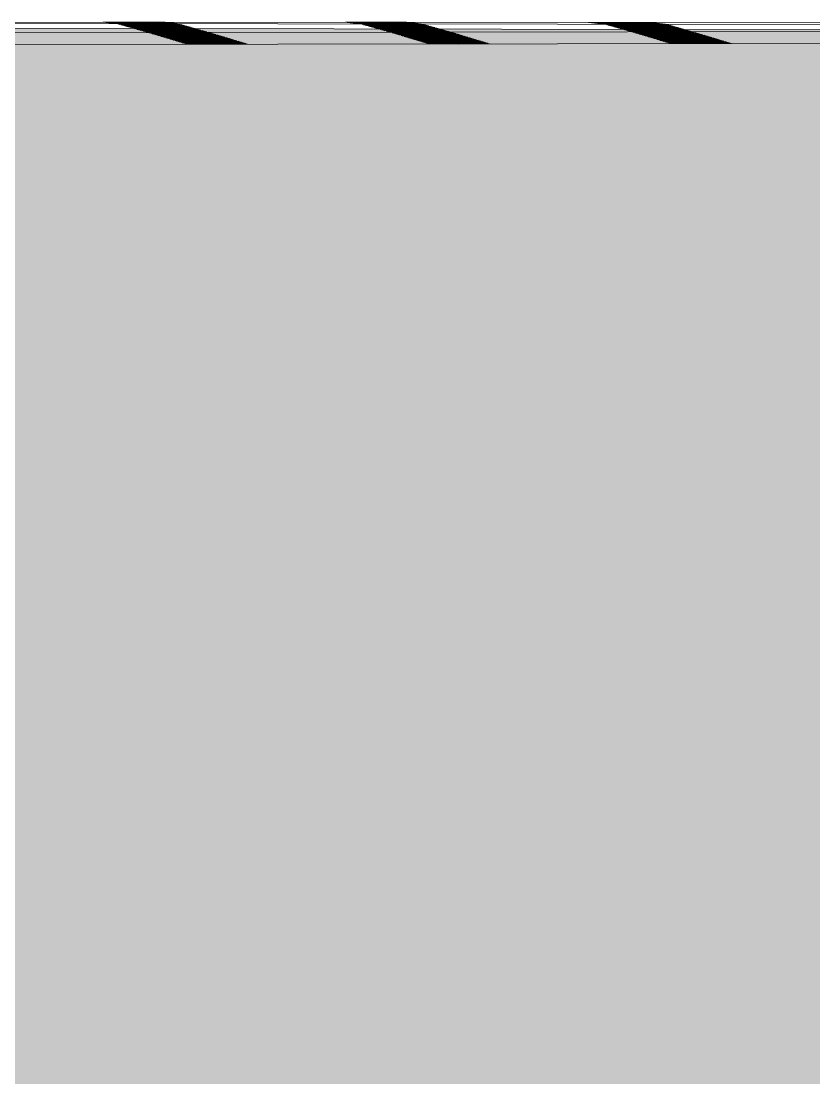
# Model space of a CAD drawing. Header units: millimetres. Extents: x -280990 to -136866, y -15139 to 7194.
# Drawn here: x -171493 to -170510, y -295 to 1016 of the extents above; entities that cross this region are included whole.
import ezdxf

# ---------------------------------------------------------------- set-up
doc = ezdxf.new("R2010")
doc.units = ezdxf.units.MM
doc.header["$MEASUREMENT"] = 0
doc.layers.add('New_2D Drafting - General_Pen_No__1', color=7, linetype='Continuous', lineweight=13)
doc.layers.add('New_Site & Landscape - Terrain_Pen_No__1', color=7, linetype='Continuous', lineweight=13)
doc.layers.add('New_2D Drafting - General_Pen_No__61', color=7, linetype='Continuous', lineweight=20, true_color=0x6a6a6a)

msp = doc.modelspace()

# ---------------------------------------------------------------- hatches: boundary and pattern name
at = {"layer": 'New_2D Drafting - General_Pen_No__61', "linetype": 'Continuous', "lineweight": 20, "true_color": 0x6a6a6a}
h = msp.add_hatch(dxfattribs=at)
h.set_pattern_fill('Dashed_0003', color=251, style=0, pattern_type=2)
h.set_pattern_definition([(45, (544818.18, 1213.55), (-183.84776, 183.84776), [194.99999, -65]), (45, (544818.18, 1397.4), (-183.84776, 183.84776), [194.99999, -65])])
h.paths.add_polyline_path([(-175351.4119, -15138.6962), (-136866.4204, -15138.6962), (-136880.1435, 617.9985), (-140103.53, 790.1595), (-144752.4156, 795.3361), (-148659.4545, 793.5462), (-155902.5965, 1013.7076), (-157702.217, 993.5462), (-159022.8864, 993.5462), (-164626.0405, 993.5462), (-175321.6693, 1014.3891), (-175351.4118, -246.9237)])

# ---------------------------------------------------------------- linework, layer by layer
at = {"layer": 'New_2D Drafting - General_Pen_No__1', "color": 7, "linetype": 'Continuous', "lineweight": 13, "flags": 128}
msp.add_lwpolyline([(-175351.4119, -15138.6962), (-136866.4204, -15138.6962), (-136880.1435, 617.9985), (-140103.53, 790.1595), (-144752.4156, 795.3361), (-148659.4545, 793.5462), (-155902.5965, 1013.7076), (-157702.217, 993.5462), (-159022.8864, 993.5462), (-164626.0405, 993.5462), (-175321.6693, 1014.3891), (-175351.4118, -246.9237)], close=True, dxfattribs=at)
at = {"layer": 'New_Site & Landscape - Terrain_Pen_No__1', "color": 7, "linetype": 'Continuous', "lineweight": 13}
for p, q in [((-169233.1429, 1013.5503), (-173639.5847, 1015.85)), ((-173639.5847, 1015.85), (-167848.5602, 1007.85)), ((-171358.722, 1014.6597), (-171391.29, 1014.6591)), ((-171314.6686, 1014.4476), (-171389.8993, 1014.4996)), ((-171314.6686, 1014.4476), (-171389.4358, 1014.4464)), ((-171312.8144, 1014.2348), (-171388.0451, 1014.2868)), ((-171312.8144, 1014.2348), (-171387.5816, 1014.2336)), ((-171310.9602, 1014.0221), (-171386.1909, 1014.074)), ((-171310.9602, 1014.0221), (-171385.7273, 1014.0208)), ((-171309.106, 1013.8093), (-171384.3367, 1013.8613)), ((-171309.106, 1013.8093), (-171383.8731, 1013.8081)), ((-171307.2518, 1013.5965), (-171382.4825, 1013.6485)), ((-171307.2518, 1013.5965), (-171382.0189, 1013.5953)), ((-171305.3975, 1013.3838), (-171380.6282, 1013.4357)), ((-171305.3975, 1013.3838), (-171380.1647, 1013.3825)), ((-171303.5433, 1013.171), (-171378.774, 1013.2229)), ((-171303.5433, 1013.171), (-171378.3105, 1013.1697)), ((-171301.6891, 1012.9582), (-171376.9198, 1013.0102)), ((-171301.6891, 1012.9582), (-171376.4563, 1012.957)), ((-171299.8349, 1012.7454), (-171375.0656, 1012.7974)), ((-171299.8349, 1012.7454), (-171374.602, 1012.7442)), ((-171297.9807, 1012.4106), (-171373.2114, 1012.3857)), ((-171297.9807, 1012.4106), (-171372.7478, 1012.2548)), ((-171296.1264, 1011.8871), (-171371.3572, 1011.8622)), ((-171296.1264, 1011.8871), (-171370.8936, 1011.7313)), ((-171294.2722, 1011.3635), (-171369.5029, 1011.3387)), ((-171294.2722, 1011.3635), (-171369.0394, 1011.2078)), ((-171292.418, 1010.84), (-171367.6487, 1010.8151)), ((-171292.418, 1010.84), (-171367.1852, 1010.6842)), ((-171290.5638, 1010.3165), (-171365.7945, 1010.2916)), ((-171290.5638, 1010.3165), (-171365.3309, 1010.1607)), ((-171288.7096, 1009.7929), (-171363.9403, 1009.7681)), ((-171288.7096, 1009.7929), (-171363.4767, 1009.6372)), ((-171286.8554, 1009.2694), (-171362.0861, 1009.2445)), ((-171286.8554, 1009.2694), (-171361.6225, 1009.1136)), ((-171314.6686, 1014.4476), (-171315.1322, 1014.5008)), ((-171312.8144, 1014.2348), (-171313.278, 1014.288)), ((-171310.9602, 1014.0221), (-171311.4237, 1014.0753)), ((-171309.106, 1013.8093), (-171309.5695, 1013.8625)), ((-171307.2518, 1013.5965), (-171307.7153, 1013.6497)), ((-171305.3975, 1013.3838), (-171305.8611, 1013.4369)), ((-171303.5433, 1013.171), (-171304.0069, 1013.2242)), ((-171301.6891, 1012.9582), (-171302.1527, 1013.0114)), ((-171299.8349, 1012.7454), (-171300.2984, 1012.7986)), ((-171297.9807, 1012.4106), (-171298.4442, 1012.5415)), ((-171296.1264, 1011.8871), (-171296.59, 1012.018)), ((-171294.2722, 1011.3635), (-171294.7358, 1011.4944)), ((-171292.418, 1010.84), (-171292.8816, 1010.9709)), ((-171290.5638, 1010.3165), (-171291.0273, 1010.4474)), ((-171288.7096, 1009.7929), (-171289.1731, 1009.9238)), ((-171286.8554, 1009.2694), (-171287.3189, 1009.4003)), ((-171015.6, 1014.4526), (-171090.8307, 1014.5045)), ((-171015.6, 1014.4526), (-171090.3672, 1014.4513)), ((-171013.7458, 1014.2398), (-171088.9765, 1014.2918)), ((-171013.7458, 1014.2398), (-171088.513, 1014.2386)), ((-171011.8916, 1014.027), (-171087.1223, 1014.079)), ((-171011.8916, 1014.027), (-171086.6587, 1014.0258)), ((-171010.0374, 1013.8143), (-171085.2681, 1013.8662)), ((-171010.0374, 1013.8143), (-171084.8045, 1013.813)), ((-171008.1832, 1013.6015), (-171083.4139, 1013.6534)), ((-171008.1832, 1013.6015), (-171082.9503, 1013.6002)), ((-171006.3289, 1013.3887), (-171081.5596, 1013.4407)), ((-171006.3289, 1013.3887), (-171081.0961, 1013.3875)), ((-171004.4747, 1013.1759), (-171079.7054, 1013.2279)), ((-171004.4747, 1013.1759), (-171079.2419, 1013.1747)), ((-171002.6205, 1012.9632), (-171077.8512, 1013.0151)), ((-171002.6205, 1012.9632), (-171077.3877, 1012.9619)), ((-171000.7663, 1012.7504), (-171075.997, 1012.8024)), ((-171000.7663, 1012.7504), (-171075.5334, 1012.7492)), ((-170998.9121, 1012.5376), (-171074.1428, 1012.5896)), ((-170998.9121, 1012.5376), (-171073.6792, 1012.5364)), ((-170997.0579, 1012.3249), (-171072.2886, 1012.3768)), ((-170997.0579, 1012.3249), (-171071.825, 1012.3236)), ((-170995.2036, 1011.9866), (-171070.4343, 1011.9617)), ((-170995.2036, 1011.9866), (-171069.9708, 1011.8308)), ((-170993.3494, 1011.4631), (-171068.5801, 1011.4382)), ((-170993.3494, 1011.4631), (-171068.1166, 1011.3073)), ((-170991.4952, 1010.9395), (-171066.7259, 1010.9147)), ((-170991.4952, 1010.9395), (-171066.2624, 1010.7838)), ((-170989.641, 1010.416), (-171064.8717, 1010.3911)), ((-170989.641, 1010.416), (-171064.4081, 1010.2602)), ((-170987.7868, 1009.8925), (-171063.0175, 1009.8676)), ((-170987.7868, 1009.8925), (-171062.5539, 1009.7367)), ((-170985.9325, 1009.3689), (-171061.1632, 1009.3441)), ((-170985.9325, 1009.3689), (-171060.6997, 1009.2132)), ((-171015.6, 1014.4526), (-171015.8456, 1014.4808)), ((-171013.7458, 1014.2398), (-171014.2094, 1014.293)), ((-171011.8916, 1014.027), (-171012.3552, 1014.0802)), ((-171010.0374, 1013.8143), (-171010.5009, 1013.8675)), ((-171008.1832, 1013.6015), (-171008.6467, 1013.6547)), ((-171006.3289, 1013.3887), (-171006.7925, 1013.4419)), ((-171004.4747, 1013.1759), (-171004.9383, 1013.2291)), ((-171002.6205, 1012.9632), (-171003.0841, 1013.0164)), ((-171000.7663, 1012.7504), (-171001.2298, 1012.8036)), ((-170998.9121, 1012.5376), (-170999.3756, 1012.5908)), ((-170997.0579, 1012.3249), (-170997.5214, 1012.378)), ((-170995.2036, 1011.9866), (-170995.6672, 1012.1175)), ((-170993.3494, 1011.4631), (-170993.813, 1011.594)), ((-170991.4952, 1010.9395), (-170991.9588, 1011.0704)), ((-170989.641, 1010.416), (-170990.1045, 1010.5469)), ((-170987.7868, 1009.8925), (-170988.2503, 1010.0234)), ((-170985.9325, 1009.3689), (-170986.3961, 1009.4998)), ((-170714.6772, 1014.2448), (-170789.9079, 1014.2967)), ((-170714.6772, 1014.2448), (-170789.4444, 1014.2435)), ((-170712.823, 1014.032), (-170788.0537, 1014.0839)), ((-170712.823, 1014.032), (-170787.5901, 1014.0308)), ((-170710.9688, 1013.8192), (-170786.1995, 1013.8712)), ((-170710.9688, 1013.8192), (-170785.7359, 1013.818)), ((-170709.1146, 1013.6064), (-170784.3453, 1013.6584)), ((-170709.1146, 1013.6064), (-170783.8817, 1013.6052)), ((-170707.2603, 1013.3937), (-170782.4911, 1013.4456)), ((-170707.2604, 1013.3937), (-170782.0275, 1013.3924)), ((-170705.4061, 1013.1809), (-170780.6368, 1013.2329)), ((-170705.4061, 1013.1809), (-170780.1733, 1013.1797)), ((-170703.5519, 1012.9681), (-170778.7826, 1013.0201)), ((-170703.5519, 1012.9681), (-170778.3191, 1012.9669)), ((-170701.6977, 1012.7554), (-170776.9284, 1012.8073)), ((-170701.6977, 1012.7554), (-170776.4648, 1012.7541)), ((-170699.8435, 1012.5426), (-170775.0742, 1012.5945)), ((-170699.8435, 1012.5426), (-170774.6106, 1012.5413)), ((-170697.9893, 1012.3298), (-170773.22, 1012.3818)), ((-170697.9893, 1012.3298), (-170772.7564, 1012.3286)), ((-170696.135, 1012.117), (-170771.3657, 1012.169)), ((-170696.135, 1012.117), (-170770.9022, 1012.1158)), ((-170694.2808, 1011.9043), (-170769.5115, 1011.9562)), ((-170694.2808, 1011.9043), (-170769.048, 1011.903)), ((-170692.4266, 1011.5626), (-170767.6573, 1011.5377)), ((-170692.4266, 1011.5626), (-170767.1938, 1011.4068)), ((-170690.5724, 1011.0391), (-170765.8031, 1011.0142)), ((-170690.5724, 1011.0391), (-170765.3395, 1010.8833)), ((-170688.7182, 1010.5155), (-170763.9489, 1010.4906)), ((-170688.7182, 1010.5155), (-170763.4853, 1010.3598)), ((-170686.864, 1009.992), (-170762.0947, 1009.9671)), ((-170686.864, 1009.992), (-170761.6311, 1009.8362)), ((-170685.0097, 1009.4685), (-170760.2404, 1009.4436)), ((-170685.0097, 1009.4685), (-170759.7769, 1009.3127)), ((-170714.6772, 1014.2448), (-170715.1408, 1014.298)), ((-170712.823, 1014.032), (-170713.2866, 1014.0852)), ((-170710.9688, 1013.8192), (-170711.4323, 1013.8724)), ((-170709.1146, 1013.6064), (-170709.5781, 1013.6596)), ((-170707.2603, 1013.3937), (-170707.7239, 1013.4469)), ((-170705.4061, 1013.1809), (-170705.8697, 1013.2341)), ((-170703.5519, 1012.9681), (-170704.0155, 1013.0213)), ((-170701.6977, 1012.7554), (-170702.1612, 1012.8086)), ((-170699.8435, 1012.5426), (-170700.307, 1012.5958)), ((-170697.9893, 1012.3298), (-170698.4528, 1012.383)), ((-170696.135, 1012.117), (-170696.5986, 1012.1702)), ((-170694.2808, 1011.9043), (-170694.7444, 1011.9575)), ((-170692.4266, 1011.5626), (-170692.8902, 1011.6935)), ((-170690.5724, 1011.0391), (-170691.0359, 1011.1699)), ((-170688.7182, 1010.5155), (-170689.1817, 1010.6464)), ((-170686.864, 1009.992), (-170687.3275, 1010.1229)), ((-170685.0097, 1009.4685), (-170685.4733, 1009.5993)), ((-175338.4659, 994.3371), (-167848.5602, 1007.85)), ((-171285.0011, 1008.7459), (-171360.2318, 1008.721)), ((-171285.0011, 1008.7459), (-171359.7683, 1008.5901)), ((-171283.1469, 1008.2223), (-171358.3776, 1008.1975)), ((-171283.1469, 1008.2223), (-171357.9141, 1008.0666)), ((-171281.2927, 1007.6988), (-171356.5234, 1007.6739)), ((-171281.2927, 1007.6988), (-171356.0599, 1007.543)), ((-171279.4385, 1007.1753), (-171354.6692, 1007.1504)), ((-171279.4385, 1007.1753), (-171354.2056, 1007.0195)), ((-171277.5843, 1006.6517), (-171352.815, 1006.6269)), ((-171277.5843, 1006.6517), (-171352.3514, 1006.496)), ((-171275.7301, 1006.1282), (-171350.9608, 1006.1033)), ((-171275.7301, 1006.1282), (-171350.4972, 1005.9724)), ((-171273.8758, 1005.6047), (-171349.1065, 1005.5798)), ((-171273.8758, 1005.6047), (-171348.643, 1005.4489)), ((-171272.0216, 1005.0811), (-171347.2523, 1005.0563)), ((-171272.0216, 1005.0811), (-171346.7888, 1004.9254)), ((-171270.1674, 1004.5576), (-171345.3981, 1004.5327)), ((-171270.1674, 1004.5576), (-171344.9345, 1004.4018)), ((-171268.3132, 1004.0341), (-171343.5439, 1004.0092)), ((-171268.3132, 1004.0341), (-171343.0803, 1003.8783)), ((-171266.459, 1003.5105), (-171341.6897, 1003.4857)), ((-171266.459, 1003.5105), (-171341.2261, 1003.3548)), ((-171264.6047, 1002.987), (-171339.8354, 1002.9621)), ((-171264.6047, 1002.987), (-171339.3719, 1002.8312)), ((-171262.7505, 1002.4635), (-171337.9812, 1002.4386)), ((-171262.7505, 1002.4635), (-171337.5177, 1002.3077)), ((-171260.8963, 1001.9399), (-171336.127, 1001.9151)), ((-171260.8963, 1001.9399), (-171335.6635, 1001.7842)), ((-171259.0421, 1001.3976), (-171334.2728, 1001.3801)), ((-171259.0421, 1001.3976), (-171333.8092, 1001.2404)), ((-171257.1879, 1000.8387), (-171332.4186, 1000.8212)), ((-171257.1879, 1000.8387), (-171331.955, 1000.6815)), ((-171255.3337, 1000.2798), (-171330.5644, 1000.2624)), ((-171255.3337, 1000.2798), (-171330.1008, 1000.1226)), ((-171253.4794, 999.7209), (-171328.7101, 999.7035)), ((-171253.4794, 999.7209), (-171328.2466, 999.5638)), ((-171251.6252, 999.162), (-171326.8559, 999.1446)), ((-171251.6252, 999.162), (-171326.3924, 999.0049)), ((-171249.771, 998.6032), (-171325.0017, 998.5857)), ((-171249.771, 998.6032), (-171324.5382, 998.446)), ((-171247.9168, 998.0443), (-171323.1475, 998.0268)), ((-171247.9168, 998.0443), (-171322.6839, 997.8871)), ((-171246.0626, 997.4854), (-171321.2933, 997.4679)), ((-171246.0626, 997.4854), (-171320.8297, 997.3282)), ((-171244.2084, 996.9265), (-171319.4391, 996.9091)), ((-171244.2083, 996.9265), (-171318.9755, 996.7693)), ((-171242.3541, 996.3676), (-171317.5848, 996.3502)), ((-171242.3541, 996.3676), (-171317.1213, 996.2104)), ((-171285.0011, 1008.7459), (-171285.4647, 1008.8768)), ((-171283.1469, 1008.2223), (-171283.6105, 1008.3532)), ((-171281.2927, 1007.6988), (-171281.7563, 1007.8297)), ((-171279.4385, 1007.1753), (-171279.902, 1007.3062)), ((-171277.5843, 1006.6517), (-171278.0478, 1006.7826)), ((-171275.73, 1006.1282), (-171276.1936, 1006.2591)), ((-171273.8758, 1005.6047), (-171274.3394, 1005.7356)), ((-171272.0216, 1005.0811), (-171272.4852, 1005.212)), ((-171270.1674, 1004.5576), (-171270.6309, 1004.6885)), ((-171268.3132, 1004.0341), (-171268.7767, 1004.165)), ((-171266.459, 1003.5105), (-171266.9225, 1003.6414)), ((-171264.6047, 1002.987), (-171265.0683, 1003.1179)), ((-171262.7505, 1002.4635), (-171263.2141, 1002.5944)), ((-171260.8963, 1001.9399), (-171261.3599, 1002.0708)), ((-171259.0421, 1001.3976), (-171259.5056, 1001.5373)), ((-171257.1879, 1000.8387), (-171257.6514, 1000.9784)), ((-171255.3337, 1000.2798), (-171255.7972, 1000.4195)), ((-171253.4794, 999.7209), (-171253.943, 999.8606)), ((-171251.6252, 999.162), (-171252.0888, 999.3018)), ((-171249.771, 998.6032), (-171250.2346, 998.7429)), ((-171247.9168, 998.0443), (-171248.3803, 998.184)), ((-171246.0626, 997.4854), (-171246.5261, 997.6251)), ((-171244.2083, 996.9265), (-171244.6719, 997.0662)), ((-171242.3541, 996.3676), (-171242.8177, 996.5073)), ((-170984.0783, 1008.8454), (-171059.309, 1008.8205)), ((-170984.0783, 1008.8454), (-171058.8455, 1008.6896)), ((-170982.2241, 1008.3219), (-171057.4548, 1008.297)), ((-170982.2241, 1008.3219), (-171056.9913, 1008.1661)), ((-170980.3699, 1007.7983), (-171055.6006, 1007.7735)), ((-170980.3699, 1007.7983), (-171055.137, 1007.6426)), ((-170978.5157, 1007.2748), (-171053.7464, 1007.2499)), ((-170978.5157, 1007.2748), (-171053.2828, 1007.119)), ((-170976.6615, 1006.7513), (-171051.8922, 1006.7264)), ((-170976.6615, 1006.7513), (-171051.4286, 1006.5955)), ((-170974.8072, 1006.2277), (-171050.0379, 1006.2029)), ((-170974.8072, 1006.2277), (-171049.5744, 1006.072)), ((-170972.953, 1005.7042), (-171048.1837, 1005.6793)), ((-170972.953, 1005.7042), (-171047.7202, 1005.5484)), ((-170971.0988, 1005.1807), (-171046.3295, 1005.1558)), ((-170971.0988, 1005.1807), (-171045.866, 1005.0249)), ((-170969.2446, 1004.6571), (-171044.4753, 1004.6322)), ((-170969.2446, 1004.6571), (-171044.0117, 1004.5014)), ((-170967.3904, 1004.1336), (-171042.6211, 1004.1087)), ((-170967.3904, 1004.1336), (-171042.1575, 1003.9778)), ((-170965.5362, 1003.6101), (-171040.7669, 1003.5852)), ((-170965.5362, 1003.6101), (-171040.3033, 1003.4543)), ((-170963.6819, 1003.0865), (-171038.9126, 1003.0616)), ((-170963.6819, 1003.0865), (-171038.4491, 1002.9308)), ((-170961.8277, 1002.563), (-171037.0584, 1002.5381)), ((-170961.8277, 1002.563), (-171036.5949, 1002.4072)), ((-170959.9735, 1002.0262), (-171035.2042, 1002.0088)), ((-170959.9735, 1002.0262), (-171034.7406, 1001.8691)), ((-170958.1193, 1001.4674), (-171033.35, 1001.4499)), ((-170958.1193, 1001.4674), (-171032.8864, 1001.3102)), ((-170956.2651, 1000.9085), (-171031.4958, 1000.891)), ((-170956.2651, 1000.9085), (-171031.0322, 1000.7513)), ((-170954.4108, 1000.3496), (-171029.6416, 1000.3321)), ((-170954.4108, 1000.3496), (-171029.178, 1000.1924)), ((-170952.5566, 999.7907), (-171027.7873, 999.7733)), ((-170952.5566, 999.7907), (-171027.3238, 999.6335)), ((-170950.7024, 999.2318), (-171025.9331, 999.2144)), ((-170950.7024, 999.2318), (-171025.4696, 999.0746)), ((-170948.8482, 998.6729), (-171024.0789, 998.6555)), ((-170948.8482, 998.6729), (-171023.6153, 998.5158)), ((-170946.994, 998.114), (-171022.2247, 998.0966)), ((-170946.994, 998.114), (-171021.7611, 997.9569)), ((-170945.1398, 997.5552), (-171020.3705, 997.5377)), ((-170945.1398, 997.5552), (-171019.9069, 997.398)), ((-170943.2855, 996.9963), (-171018.5162, 996.9788)), ((-170943.2855, 996.9963), (-171018.0527, 996.8391)), ((-170941.4313, 996.4374), (-171016.662, 996.4199)), ((-170941.4313, 996.4374), (-171016.1985, 996.2802)), ((-170984.0783, 1008.8454), (-170984.5419, 1008.9763)), ((-170982.2241, 1008.3219), (-170982.6877, 1008.4528)), ((-170980.3699, 1007.7983), (-170980.8335, 1007.9292)), ((-170978.5157, 1007.2748), (-170978.9792, 1007.4057)), ((-170976.6615, 1006.7513), (-170977.125, 1006.8821)), ((-170974.8072, 1006.2277), (-170975.2708, 1006.3586)), ((-170972.953, 1005.7042), (-170973.4166, 1005.8351)), ((-170971.0988, 1005.1807), (-170971.5624, 1005.3115)), ((-170969.2446, 1004.6571), (-170969.7081, 1004.788)), ((-170967.3904, 1004.1336), (-170967.8539, 1004.2645)), ((-170965.5362, 1003.6101), (-170965.9997, 1003.7409)), ((-170963.6819, 1003.0865), (-170964.1455, 1003.2174)), ((-170961.8277, 1002.563), (-170962.2913, 1002.6939)), ((-170959.9735, 1002.0262), (-170960.4371, 1002.166)), ((-170958.1193, 1001.4674), (-170958.5828, 1001.6071)), ((-170956.2651, 1000.9085), (-170956.7286, 1001.0482)), ((-170954.4108, 1000.3496), (-170954.8744, 1000.4893)), ((-170952.5566, 999.7907), (-170953.0202, 999.9304)), ((-170950.7024, 999.2318), (-170951.166, 999.3715)), ((-170948.8482, 998.6729), (-170949.3117, 998.8127)), ((-170946.994, 998.114), (-170947.4575, 998.2538)), ((-170945.1398, 997.5552), (-170945.6033, 997.6949)), ((-170943.2855, 996.9963), (-170943.7491, 997.136)), ((-170941.4313, 996.4374), (-170941.8949, 996.5771)), ((-170683.1555, 1008.9449), (-170758.3862, 1008.92)), ((-170683.1555, 1008.9449), (-170757.9227, 1008.7892)), ((-170681.3013, 1008.4214), (-170756.532, 1008.3965)), ((-170681.3013, 1008.4214), (-170756.0685, 1008.2656)), ((-170679.4471, 1007.8979), (-170754.6778, 1007.873)), ((-170679.4471, 1007.8979), (-170754.2142, 1007.7421)), ((-170677.5929, 1007.3743), (-170752.8236, 1007.3494)), ((-170677.5929, 1007.3743), (-170752.36, 1007.2186)), ((-170675.7386, 1006.8508), (-170750.9694, 1006.8259)), ((-170675.7386, 1006.8508), (-170750.5058, 1006.695)), ((-170673.8844, 1006.3273), (-170749.1151, 1006.3024)), ((-170673.8844, 1006.3273), (-170748.6516, 1006.1715)), ((-170672.0302, 1005.8037), (-170747.2609, 1005.7788)), ((-170672.0302, 1005.8037), (-170746.7974, 1005.648)), ((-170670.176, 1005.2802), (-170745.4067, 1005.2553)), ((-170670.176, 1005.2802), (-170744.9431, 1005.1244)), ((-170668.3218, 1004.7567), (-170743.5525, 1004.7318)), ((-170668.3218, 1004.7567), (-170743.0889, 1004.6009)), ((-170666.4676, 1004.2331), (-170741.6983, 1004.2082)), ((-170666.4676, 1004.2331), (-170741.2347, 1004.0774)), ((-170664.6133, 1003.7096), (-170739.844, 1003.6847)), ((-170664.6133, 1003.7096), (-170739.3805, 1003.5538)), ((-170662.7591, 1003.1861), (-170737.9898, 1003.1612)), ((-170662.7591, 1003.1861), (-170737.5263, 1003.0303)), ((-170660.9049, 1002.6549), (-170736.1356, 1002.6375)), ((-170660.9049, 1002.6549), (-170735.6721, 1002.4977)), ((-170659.0507, 1002.096), (-170734.2814, 1002.0786)), ((-170659.0507, 1002.096), (-170733.8178, 1001.9389)), ((-170657.1965, 1001.5371), (-170732.4272, 1001.5197)), ((-170657.1965, 1001.5371), (-170731.9636, 1001.38)), ((-170655.3423, 1000.9782), (-170730.573, 1000.9608)), ((-170655.3423, 1000.9782), (-170730.1094, 1000.8211)), ((-170653.488, 1000.4194), (-170728.7187, 1000.4019)), ((-170653.488, 1000.4194), (-170728.2552, 1000.2622)), ((-170651.6338, 999.8605), (-170726.8645, 999.843)), ((-170651.6338, 999.8605), (-170726.401, 999.7033)), ((-170649.7796, 999.3016), (-170725.0103, 999.2842)), ((-170649.7796, 999.3016), (-170724.5467, 999.1444)), ((-170647.9254, 998.7427), (-170723.1561, 998.7253)), ((-170647.9254, 998.7427), (-170722.6925, 998.5855)), ((-170646.0712, 998.1838), (-170721.3019, 998.1664)), ((-170646.0712, 998.1838), (-170720.8383, 998.0267)), ((-170644.2169, 997.6249), (-170719.4476, 997.6075)), ((-170644.2169, 997.6249), (-170718.9841, 997.4678)), ((-170642.3627, 997.0661), (-170717.5934, 997.0486)), ((-170642.3627, 997.0661), (-170717.1299, 996.9089)), ((-170640.5085, 996.5072), (-170715.7392, 996.4897)), ((-170640.5085, 996.5072), (-170715.2757, 996.35)), ((-170683.1555, 1008.9449), (-170683.6191, 1009.0758)), ((-170681.3013, 1008.4214), (-170681.7649, 1008.5523)), ((-170679.4471, 1007.8979), (-170679.9106, 1008.0287)), ((-170677.5929, 1007.3743), (-170678.0564, 1007.5052)), ((-170675.7386, 1006.8508), (-170676.2022, 1006.9817)), ((-170673.8844, 1006.3273), (-170674.348, 1006.4581)), ((-170672.0302, 1005.8037), (-170672.4938, 1005.9346)), ((-170670.176, 1005.2802), (-170670.6395, 1005.4111)), ((-170668.3218, 1004.7567), (-170668.7853, 1004.8875)), ((-170666.4676, 1004.2331), (-170666.9311, 1004.364)), ((-170664.6133, 1003.7096), (-170665.0769, 1003.8405)), ((-170662.7591, 1003.1861), (-170663.2227, 1003.3169)), ((-170661.3044, 1002.7753), (-170661.3685, 1002.7934)), ((-170660.9049, 1002.6549), (-170661.3046, 1002.7754)), ((-170659.0507, 1002.096), (-170659.5142, 1002.2357)), ((-170657.1965, 1001.5371), (-170657.66, 1001.6769)), ((-170655.3422, 1000.9782), (-170655.8058, 1001.118)), ((-170653.488, 1000.4194), (-170653.9516, 1000.5591)), ((-170651.6338, 999.8605), (-170652.0974, 1000.0002)), ((-170649.7796, 999.3016), (-170650.2431, 999.4413)), ((-170647.9254, 998.7427), (-170648.3889, 998.8824)), ((-170646.0712, 998.1838), (-170646.5347, 998.3235)), ((-170644.2169, 997.6249), (-170644.6805, 997.7647)), ((-170642.3627, 997.0661), (-170642.8263, 997.2058)), ((-170640.5085, 996.5072), (-170640.9721, 996.6469)), ((-175338.4659, 982.4326), (-165546.3931, 993.5462)), ((-171240.4999, 995.8087), (-171315.7306, 995.7913)), ((-171240.4999, 995.8087), (-171315.2671, 995.6516)), ((-171238.6457, 995.2498), (-171313.8764, 995.2324)), ((-171238.6457, 995.2498), (-171313.4128, 995.0927)), ((-171236.7915, 994.691), (-171312.0222, 994.6735)), ((-171236.7915, 994.691), (-171311.5586, 994.5338)), ((-171234.9373, 994.1321), (-171310.168, 994.1146)), ((-171234.9373, 994.1321), (-171309.7044, 993.9749)), ((-171233.083, 993.5732), (-171308.3137, 993.5557)), ((-171233.083, 993.5732), (-171307.8502, 993.416)), ((-171231.2288, 993.0143), (-171306.4595, 992.9969)), ((-171231.2288, 993.0143), (-171305.996, 992.8571)), ((-171229.3746, 992.4554), (-171304.6053, 992.438)), ((-171229.3746, 992.4554), (-171304.1418, 992.2983)), ((-171227.5204, 991.8965), (-171302.7511, 991.8791)), ((-171227.5204, 991.8965), (-171302.2875, 991.7394)), ((-171225.6662, 991.3377), (-171300.8969, 991.3202)), ((-171225.6662, 991.3377), (-171300.4333, 991.1805)), ((-171223.812, 990.7788), (-171299.0427, 990.7613)), ((-171223.812, 990.7788), (-171298.5791, 990.6216)), ((-171221.9577, 990.2199), (-171297.1884, 990.2024)), ((-171221.9577, 990.2199), (-171296.7249, 990.0627)), ((-171220.1035, 989.661), (-171295.3342, 989.6436)), ((-171220.1035, 989.661), (-171294.8707, 989.5038)), ((-171218.2493, 989.1021), (-171293.48, 989.0847)), ((-171218.2493, 989.1021), (-171293.0164, 988.9449)), ((-171216.3951, 988.5432), (-171291.6258, 988.5258)), ((-171216.3951, 988.5432), (-171291.1622, 988.3861)), ((-171214.5409, 987.9843), (-171289.7716, 987.9669)), ((-171214.5409, 987.9843), (-171289.308, 987.8272)), ((-171212.6866, 987.4255), (-171287.9174, 987.408)), ((-171212.6867, 987.4255), (-171287.4538, 987.2683)), ((-171240.4999, 995.8087), (-171240.9635, 995.9485)), ((-171238.6457, 995.2498), (-171239.1092, 995.3896)), ((-171236.7915, 994.691), (-171237.255, 994.8307)), ((-171234.9373, 994.1321), (-171235.4008, 994.2718)), ((-171233.083, 993.5732), (-171233.5466, 993.7129)), ((-171231.2288, 993.0143), (-171231.6924, 993.154)), ((-171229.3746, 992.4554), (-171229.8382, 992.5951)), ((-171227.5204, 991.8965), (-171227.9839, 992.0363)), ((-171225.6662, 991.3377), (-171226.1297, 991.4774)), ((-171223.812, 990.7788), (-171224.2755, 990.9185)), ((-171221.9577, 990.2199), (-171222.4213, 990.3596)), ((-171220.1035, 989.661), (-171220.5671, 989.8007)), ((-171218.2493, 989.1021), (-171218.7129, 989.2418)), ((-171216.3951, 988.5432), (-171216.8586, 988.683)), ((-171214.5409, 987.9843), (-171215.0044, 988.1241)), ((-171212.6866, 987.4255), (-171213.1502, 987.5652)), ((-170939.5771, 995.8785), (-171014.8078, 995.8611)), ((-170939.5771, 995.8785), (-171014.3443, 995.7213)), ((-170937.7229, 995.3196), (-171012.9536, 995.3022)), ((-170937.7229, 995.3196), (-171012.49, 995.1625)), ((-170935.8687, 994.7607), (-171011.0994, 994.7433)), ((-170935.8687, 994.7607), (-171010.6358, 994.6036)), ((-170934.0144, 994.2019), (-171009.2452, 994.1844)), ((-170934.0144, 994.2019), (-171008.7816, 994.0447)), ((-170932.1602, 993.643), (-171007.3909, 993.6255)), ((-170932.1602, 993.643), (-171006.9274, 993.4858)), ((-170930.306, 993.0841), (-171005.5367, 993.0666)), ((-170930.306, 993.0841), (-171005.0732, 992.9269)), ((-170928.4518, 992.5252), (-171003.6825, 992.5078)), ((-170928.4518, 992.5252), (-171003.2189, 992.368)), ((-170926.5976, 991.9663), (-171001.8283, 991.9489)), ((-170926.5976, 991.9663), (-171001.3647, 991.8092)), ((-170924.7434, 991.4074), (-170999.9741, 991.39)), ((-170924.7434, 991.4074), (-170999.5105, 991.2503)), ((-170922.8891, 990.8485), (-170998.1198, 990.8311)), ((-170922.8891, 990.8485), (-170997.6563, 990.6914)), ((-170921.0349, 990.2897), (-170996.2656, 990.2722)), ((-170921.0349, 990.2897), (-170995.8021, 990.1325)), ((-170919.1807, 989.7308), (-170994.4114, 989.7133)), ((-170919.1807, 989.7308), (-170993.9479, 989.5736)), ((-170917.3265, 989.1719), (-170992.5572, 989.1544)), ((-170917.3265, 989.1719), (-170992.0936, 989.0147)), ((-170915.4723, 988.613), (-170990.703, 988.5956)), ((-170915.4723, 988.613), (-170990.2394, 988.4558)), ((-170913.6181, 988.0541), (-170988.8488, 988.0367)), ((-170913.6181, 988.0541), (-170988.3852, 987.897)), ((-170911.7638, 987.4952), (-170986.9945, 987.4778)), ((-170911.7638, 987.4952), (-170951.5307, 987.4116)), ((-170939.5771, 995.8785), (-170940.0407, 996.0182)), ((-170937.7229, 995.3196), (-170938.1864, 995.4593)), ((-170935.8687, 994.7607), (-170936.3322, 994.9005)), ((-170934.0145, 994.2019), (-170934.478, 994.3416)), ((-170932.1602, 993.643), (-170932.6238, 993.7827)), ((-170930.306, 993.0841), (-170930.7696, 993.2238)), ((-170928.4518, 992.5252), (-170928.9154, 992.6649)), ((-170926.5976, 991.9663), (-170927.0611, 992.106)), ((-170924.7434, 991.4074), (-170925.2069, 991.5472)), ((-170922.8891, 990.8485), (-170923.3527, 990.9883)), ((-170921.0349, 990.2897), (-170921.4985, 990.4294)), ((-170919.1807, 989.7308), (-170919.6443, 989.8705)), ((-170917.3265, 989.1719), (-170917.79, 989.3116)), ((-170915.4723, 988.613), (-170915.9358, 988.7527)), ((-170913.6181, 988.0541), (-170914.0816, 988.1938)), ((-170911.7638, 987.4952), (-170912.2274, 987.635)), ((-170638.6543, 995.9483), (-170713.885, 995.9308)), ((-170638.6543, 995.9483), (-170713.4214, 995.7911)), ((-170636.8001, 995.3894), (-170712.0308, 995.372)), ((-170636.8001, 995.3894), (-170711.5672, 995.2322)), ((-170634.9459, 994.8305), (-170710.1766, 994.8131)), ((-170634.9459, 994.8305), (-170709.713, 994.6734)), ((-170633.0916, 994.2716), (-170708.3223, 994.2542)), ((-170633.0916, 994.2716), (-170707.8588, 994.1145)), ((-170631.2374, 993.7127), (-170706.4681, 993.6953)), ((-170631.2374, 993.7127), (-170706.0046, 993.5556)), ((-170629.3832, 993.1539), (-170704.6139, 993.1364)), ((-170629.3832, 993.1539), (-170704.1504, 992.9967)), ((-170627.529, 992.595), (-170702.7597, 992.5775)), ((-170627.529, 992.595), (-170702.2961, 992.4378)), ((-170625.6748, 992.0361), (-170700.9055, 992.0187)), ((-170625.6748, 992.0361), (-170700.4419, 991.8789)), ((-170623.8206, 991.4772), (-170699.0513, 991.4598)), ((-170623.8205, 991.4772), (-170698.5877, 991.32)), ((-170621.9663, 990.9183), (-170697.197, 990.9009)), ((-170621.9663, 990.9183), (-170696.7335, 990.7612)), ((-170620.1121, 990.3594), (-170695.3428, 990.342)), ((-170620.1121, 990.3594), (-170694.8793, 990.2023)), ((-170618.2579, 989.8006), (-170693.4886, 989.7831)), ((-170618.2579, 989.8006), (-170693.025, 989.6434)), ((-170616.4037, 989.2417), (-170691.6344, 989.2242)), ((-170616.4037, 989.2417), (-170691.1708, 989.0845)), ((-170614.5495, 988.6828), (-170689.7802, 988.6653)), ((-170614.5495, 988.6828), (-170689.3166, 988.5256)), ((-170612.6952, 988.1239), (-170687.9259, 988.1065)), ((-170612.6952, 988.1239), (-170687.4624, 987.9667)), ((-170638.6543, 995.9483), (-170639.1178, 996.088)), ((-170636.8001, 995.3894), (-170637.2636, 995.5291)), ((-170634.9459, 994.8305), (-170635.4094, 994.9702)), ((-170633.0916, 994.2716), (-170633.5552, 994.4114)), ((-170631.2374, 993.7127), (-170631.701, 993.8525)), ((-170629.3832, 993.1539), (-170629.8468, 993.2936)), ((-170627.529, 992.595), (-170627.9925, 992.7347)), ((-170625.6748, 992.0361), (-170626.1383, 992.1758)), ((-170623.8205, 991.4772), (-170624.2841, 991.6169)), ((-170621.9663, 990.9183), (-170622.4299, 991.058)), ((-170620.1121, 990.3594), (-170620.5757, 990.4992)), ((-170618.2579, 989.8006), (-170618.7214, 989.9403)), ((-170616.4037, 989.2417), (-170616.8672, 989.3814)), ((-170614.5495, 988.6828), (-170615.013, 988.8225)), ((-170612.6952, 988.1239), (-170613.1588, 988.2636))]:
    msp.add_line(p, q, dxfattribs=at)

doc.saveas('drawing.dxf')
